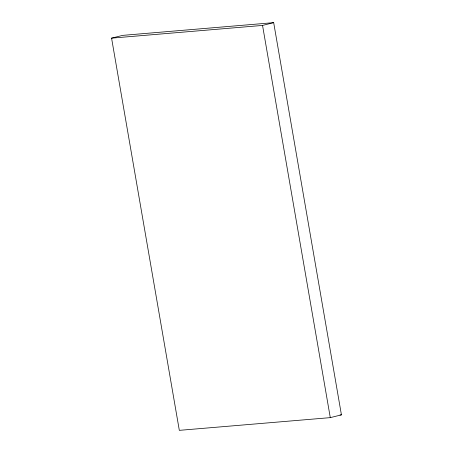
<?xml version="1.0" encoding="UTF-8"?>
<svg xmlns="http://www.w3.org/2000/svg" width="453" height="453" viewBox="0 0 453 453"><rect width="100%" height="100%" fill="white"/><g stroke="black" fill="none" stroke-linecap="round" stroke-linejoin="round"><path stroke-width="0.68" d="M111.574 38.148L122.712 35.368L273.68 22.65L341.426 414.852L330.288 417.632L179.32 430.35L111.574 38.148L262.542 25.43L273.68 22.65M340.022 414.971L341.426 414.852M262.542 25.43L330.288 417.632"/></g></svg>
